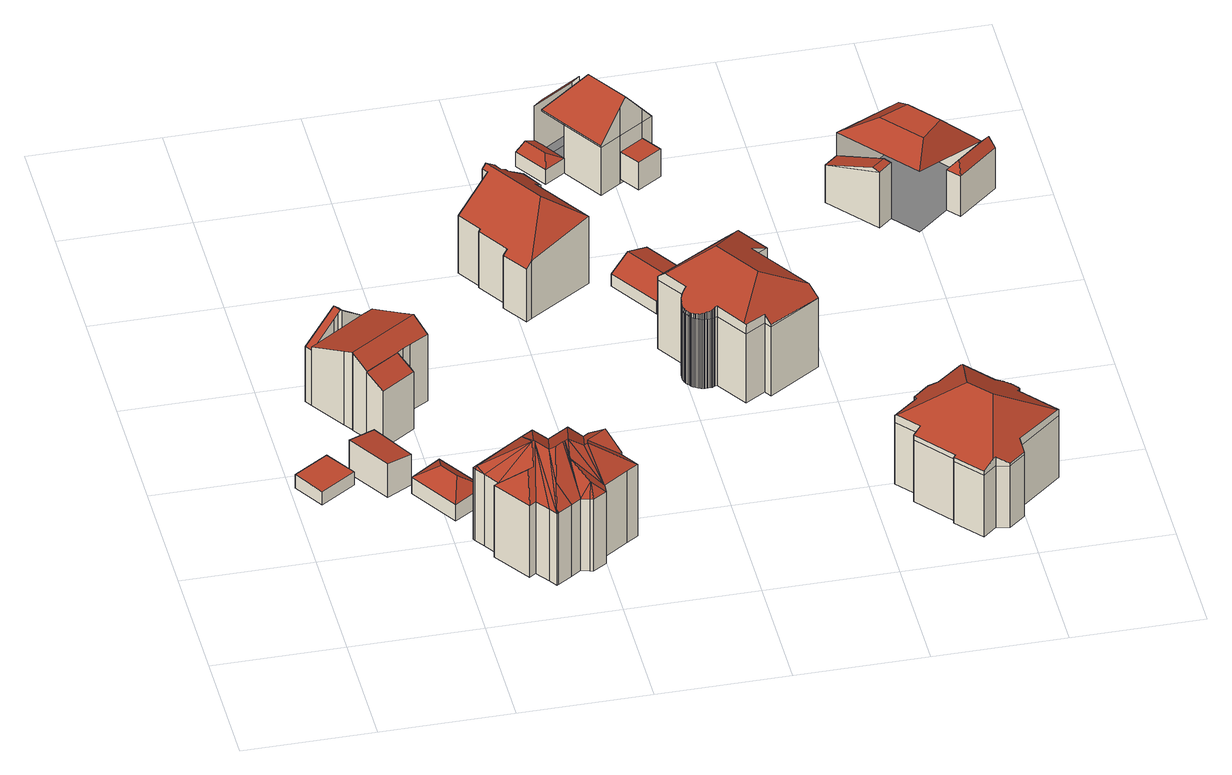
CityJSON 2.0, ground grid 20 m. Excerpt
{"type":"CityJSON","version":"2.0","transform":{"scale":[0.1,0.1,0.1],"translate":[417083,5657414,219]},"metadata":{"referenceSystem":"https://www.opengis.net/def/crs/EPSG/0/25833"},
"CityObjects":{
"building1":{"type":"Building","attributes":{"Dachtyp_tdc":"tdcPolyFlatRoof","Gemeindeschluessel":14612000,"Dachneigung":0,"QualitaetDacherkennung":67,"Geometrietyp2DReferenz":"3000","measuredHeight":2.5,"function":"31001_9998","roofType":"1000"},"geometry":[{"type":"Solid","lod":"2","boundaries":[[[[0,1,2,3]],[[1,4,5,2]],[[4,6,7,5]],[[6,0,3,7]],[[6,4,1,0]],[[3,2,5,7]]]],"semantics":{"surfaces":[{"type":"WallSurface"},{"type":"RoofSurface"},{"type":"GroundSurface"}],"values":[[0,0,0,0,1,2]]}}]},
"building2":{"type":"Building","attributes":{"Dachtyp_tdc":"tdcPolyFlatRoof","Gemeindeschluessel":14612000,"Dachneigung":7.06,"QualitaetDacherkennung":49,"Geometrietyp2DReferenz":"3000","measuredHeight":6.08,"function":"31001_9998","roofType":"2100"},"geometry":[{"type":"Solid","lod":"2","boundaries":[[[[8,9,10,11]],[[9,12,13,10]],[[12,14,15,13]],[[14,8,11,15]],[[14,12,9,8]],[[11,10,13,15]]]],"semantics":{"surfaces":[{"type":"WallSurface"},{"type":"RoofSurface"},{"type":"GroundSurface"}],"values":[[0,0,0,0,1,2]]}}]},
"building3":{"type":"Building","attributes":{"Dachtyp_tdc":"tdcHipRoof","Gemeindeschluessel":14612000,"Dachneigung":37.31,"QualitaetDacherkennung":63,"Geometrietyp2DReferenz":"3000","measuredHeight":5.12,"function":"31001_9998","roofType":"3200"},"geometry":[{"type":"Solid","lod":"2","boundaries":[[[[16,17,18,19]],[[17,20,21,18]],[[20,22,23,21]],[[22,16,19,23]],[[20,17,24]],[[16,22,25]],[[17,16,25,24]],[[22,20,24,25]],[[19,18,21,23]]]],"semantics":{"surfaces":[{"type":"WallSurface"},{"type":"RoofSurface"},{"type":"GroundSurface"}],"values":[[0,0,0,0,1,1,1,1,2]]}}]},
"building4":{"type":"Building","attributes":{"Gemeindeschluessel":14612000,"Geometrietyp2DReferenz":"3000","function":"31001_9998","roofType":"9999"},"children":["building4-1","building4-2","building4-3","building4-4"]},
"building4-1":{"type":"BuildingPart","attributes":{"Dachtyp_tdc":"tdcPolyFlatRoof","Dachneigung":26.91,"QualitaetDacherkennung":45,"Geometrietyp2DReferenz":"3000","measuredHeight":11.78,"roofType":"2100"},"parents":["building4"],"geometry":[{"type":"MultiSurface","lod":"2","boundaries":[[[26,27,28,29]],[[30,31,32,33]],[[31,34,35,32]],[[34,26,29,35]],[[34,31,30,27,26]],[[29,28,33,32,35]]],"semantics":{"surfaces":[{"type":"WallSurface"},{"type":"RoofSurface"},{"type":"GroundSurface"}],"values":[0,0,0,0,1,2]}}]},
"building4-2":{"type":"BuildingPart","attributes":{"Dachtyp_tdc":"tdcGableRoof","Dachneigung":22.77,"QualitaetDacherkennung":37,"Geometrietyp2DReferenz":"3000","measuredHeight":13.85,"roofType":"3100"},"parents":["building4"],"geometry":[{"type":"MultiSurface","lod":"2","boundaries":[[[36,37,38,39,40]],[[37,41,42,38]],[[41,43,44,42]],[[43,45,46,44]],[[45,47,30,33,46]],[[48,49,50,28,27]],[[49,51,52,50]],[[51,53,54,52]],[[53,55,56,54]],[[55,57,58,59,56]],[[51,49,48,47,45,43,41,37]],[[37,36,60,61,62,63,64,57,55,53,51]],[[59,65,66,67,39,38,42,44,46,33,28,50,52,54,56]],[[61,60,68,67,66,69]]],"semantics":{"surfaces":[{"type":"WallSurface"},{"type":"RoofSurface"},{"type":"GroundSurface"}],"values":[0,0,0,0,0,0,0,0,0,0,1,1,2,0]}}]},
"building4-3":{"type":"BuildingPart","attributes":{"Dachtyp_tdc":"tdcFreeFormRoof","Dachneigung":35.92,"QualitaetDacherkennung":32,"Geometrietyp2DReferenz":"3000","measuredHeight":13.89,"roofType":"5000"},"parents":["building4"],"geometry":[{"type":"MultiSurface","lod":"2","boundaries":[[[70,69,66,71]],[[58,72,73,59]],[[72,74,75,73]],[[74,76,77,75]],[[76,78,79,77]],[[78,70,71,79]],[[74,72,58,64,80]],[[80,62,69,70,78,76,74]],[[71,66,65,59,73,75,77,79]]],"semantics":{"surfaces":[{"type":"WallSurface"},{"type":"RoofSurface"},{"type":"GroundSurface"}],"values":[0,0,0,0,0,0,1,1,2]}}]},
"building4-4":{"type":"BuildingPart","attributes":{"Dachtyp_tdc":"tdcPolyFlatRoof","Dachneigung":8.12,"QualitaetDacherkennung":64,"Geometrietyp2DReferenz":"3000","measuredHeight":8.68,"roofType":"2100"},"parents":["building4"],"geometry":[{"type":"MultiSurface","lod":"2","boundaries":[[[81,40,39,82]],[[68,83,84,67]],[[83,81,82,84]],[[83,68,40,81]],[[82,39,67,84]]],"semantics":{"surfaces":[{"type":"WallSurface"},{"type":"RoofSurface"},{"type":"GroundSurface"}],"values":[0,0,0,1,2]}}]},
"building5":{"type":"Building","attributes":{"Dachtyp_tdc":"tdcFreeFormRoof","Gemeindeschluessel":14612000,"Dachneigung":37.73,"QualitaetDacherkennung":34,"Geometrietyp2DReferenz":"3000","measuredHeight":17.91,"function":"31001_9998","roofType":"5000"},"geometry":[{"type":"Solid","lod":"2","boundaries":[[[[85,86,87]],[[85,88,86]],[[88,85,89]],[[88,89,90]],[[86,91,92]],[[86,93,91]],[[88,93,86]],[[93,88,90]],[[94,92,91,95]],[[96,97,98,99,100,101,102,103,104,105,106,107,108,109,110,111,112,113,114,115,116,117,118,119,120,121]],[[91,93,97,96]],[[93,90,98,97]],[[90,89,99,98]],[[89,85,100,99]],[[85,122,101,100]],[[122,123,102,101]],[[123,124,103,102]],[[124,125,104,103]],[[125,126,105,104]],[[126,127,106,105]],[[127,128,107,106]],[[128,129,108,107]],[[129,130,109,108]],[[130,131,110,109]],[[131,132,111,110]],[[132,133,112,111]],[[133,134,113,112]],[[134,135,114,113]],[[135,136,115,114]],[[136,137,116,115]],[[137,138,117,116]],[[138,139,118,117]],[[139,140,119,118]],[[140,141,120,119]],[[141,95,121,120]],[[95,91,96,121]],[[94,95,141]],[[142,87,86,92,94,141,140]],[[143,144,145]],[[143,146,144]],[[143,138,146]],[[142,138,143]],[[142,139,138]],[[139,142,140]],[[146,138,137]],[[144,146,137,136]],[[147,145,144,136,135]],[[148,134,133]],[[148,135,134]],[[149,135,148]],[[150,135,149]],[[135,150,147]],[[148,133,132]],[[149,148,132,131]],[[129,131,130]],[[151,131,129]],[[152,131,151]],[[153,131,152]],[[153,149,131]],[[149,153,150]],[[154,151,129,128]],[[155,154,128,127]],[[155,127,126]],[[152,151,154,155,126,125]],[[153,152,125,124]],[[143,145,147,150,153,124,123]],[[87,142,143,123,122]],[[85,87,122]]]],"semantics":{"surfaces":[{"type":"RoofSurface"},{"type":"GroundSurface"},{"type":"WallSurface"}],"values":[[0,0,0,0,0,0,0,0,0,1,2,2,2,2,2,2,2,2,2,2,2,2,2,2,2,2,2,2,2,2,2,2,2,2,2,2,0,0,0,0,0,0,0,0,0,0,0,0,0,0,0,0,0,0,0,0,0,0,0,0,0,0,2,0,0,0,0,0]]}}]},
"building6":{"type":"Building","attributes":{"Dachtyp_tdc":"tdcHipAndGableRoof","Gemeindeschluessel":14612000,"Dachneigung":37.39,"QualitaetDacherkennung":48,"Geometrietyp2DReferenz":"3000","measuredHeight":15.42,"function":"31001_9998","roofType":"5000"},"geometry":[{"type":"Solid","lod":"2","boundaries":[[[[156,157,158,159]],[[157,160,161,158]],[[160,162,163,161]],[[162,164,165,163]],[[164,166,167,165]],[[166,168,169,167]],[[168,170,171,169]],[[170,172,173,171]],[[172,174,175,173]],[[174,176,177,175]],[[176,178,179,177]],[[178,180,181,179]],[[180,182,183,181]],[[182,184,185,183]],[[184,186,187,185]],[[186,188,189,187]],[[188,190,191,189]],[[190,192,193,191]],[[192,156,159,193]],[[188,186,194]],[[186,184,182,180,178,176,174,172,170,168,194]],[[168,166,164,162,160,157,156,192,190,188,194]],[[159,158,161,163,165,167,169,171,173,175,177,179,181,183,185,187,189,191,193]]]],"semantics":{"surfaces":[{"type":"WallSurface"},{"type":"RoofSurface"},{"type":"GroundSurface"}],"values":[[0,0,0,0,0,0,0,0,0,0,0,0,0,0,0,0,0,0,0,1,1,1,2]]}}]},
"building7":{"type":"Building","attributes":{"Dachtyp_tdc":"tdcGableRoof","Gemeindeschluessel":14612000,"Dachneigung":18.74,"QualitaetDacherkennung":15,"Geometrietyp2DReferenz":"3000","measuredHeight":4.38,"function":"31001_9998","roofType":"3100"},"geometry":[{"type":"Solid","lod":"2","boundaries":[[[[195,196,197,198]],[[196,199,200,197]],[[199,201,202,200]],[[201,195,198,202]],[[199,196,203]],[[195,201,204]],[[196,195,204,203]],[[201,199,203,204]],[[198,197,200,202]]]],"semantics":{"surfaces":[{"type":"WallSurface"},{"type":"RoofSurface"},{"type":"GroundSurface"}],"values":[[0,0,0,0,0,0,1,1,2]]}}]},
"building8":{"type":"Building","attributes":{"Dachtyp_tdc":"tdcFreeFormRoof","Gemeindeschluessel":14612000,"Dachneigung":23.12,"QualitaetDacherkennung":42,"Geometrietyp2DReferenz":"3000","measuredHeight":17.2,"function":"31001_9998","roofType":"5000"},"geometry":[{"type":"Solid","lod":"2","boundaries":[[[[205,206,207,208]],[[206,209,210,207]],[[209,211,212,210]],[[211,213,214,212]],[[213,215,216,214]],[[215,217,218,216]],[[217,219,220,218]],[[219,221,222,220]],[[221,223,224,222]],[[223,225,226,224]],[[225,227,228,226]],[[227,229,230,228]],[[229,231,232,230]],[[231,233,234,232]],[[233,235,236,234]],[[235,237,238,236]],[[237,239,240,238]],[[239,241,242,240]],[[241,243,244,242]],[[243,245,246,244]],[[245,247,248,246]],[[247,249,250,248]],[[249,251,252,250]],[[251,253,254,252]],[[253,255,256,254]],[[255,257,258,256]],[[257,259,260,258]],[[259,261,262,260]],[[261,263,264,262]],[[263,265,266,264]],[[265,267,268,266]],[[267,269,270,268]],[[269,271,272,270]],[[271,273,274,272]],[[273,275,276,274]],[[275,277,278,276]],[[277,279,280,278]],[[279,281,282,280]],[[281,283,284,282]],[[283,285,286,284]],[[285,287,288,286]],[[277,289,290,291,292]],[[293,294,295,296,297,298,299,300]],[[301,302,303,304,305,306,307,308,309,310,311,312,313,314,315,316,297,296,292,291,317,318,319,320,321,322,323,324,325,326,327,328,329,330,331,332,333,334,335,336,337,338,339,340,341]],[[295,342,279,277,292,296]],[[281,342,295,294,283]],[[279,342,281]],[[223,341,340,225]],[[221,301,341,223]],[[225,340,339,227]],[[227,339,338,229]],[[235,335,334,237]],[[229,338,337,231]],[[231,337,336,233]],[[233,336,335,235]],[[237,334,333,239]],[[239,333,332,241]],[[241,332,331,243]],[[243,331,330,245]],[[245,330,329,247]],[[247,329,328,249]],[[249,328,327,251]],[[251,327,326,253]],[[253,326,325,255]],[[255,325,324,257]],[[257,324,323,259]],[[259,323,322,261]],[[261,322,321,263]],[[263,321,320,265]],[[265,320,319,267]],[[267,319,318,269]],[[269,318,317,271]],[[271,317,291,290,273]],[[343,316,315,344]],[[345,298,297,316,343]],[[344,315,314,346]],[[346,314,313,347]],[[347,313,312,348]],[[348,312,311,349]],[[349,311,310,350]],[[350,310,309,205]],[[205,309,308,206]],[[206,308,307,209]],[[209,307,306,211]],[[211,306,305,213]],[[213,305,304,215]],[[215,304,303,217]],[[217,303,302,219]],[[219,302,301,221]],[[287,300,299,351]],[[285,293,300,287]],[[351,299,298,345]],[[283,294,293,285]],[[273,290,289,275]],[[275,289,277]],[[288,352,353,354,355,356,357,358,359,360,208,207,210,212,214,216,218,220,222,224,226,228,230,232,234,236,238,240,242,244,246,248,250,252,254,256,258,260,262,264,266,268,270,272,274,276,278,280,282,284,286]],[[287,351,352,288]],[[351,345,353,352]],[[345,343,354,353]],[[343,344,355,354]],[[344,346,356,355]],[[346,347,357,356]],[[347,348,358,357]],[[348,349,359,358]],[[349,350,360,359]],[[350,205,208,360]]]],"semantics":{"surfaces":[{"type":"WallSurface"},{"type":"RoofSurface"},{"type":"GroundSurface"}],"values":[[0,0,0,0,0,0,0,0,0,0,0,0,0,0,0,0,0,0,0,0,0,0,0,0,0,0,0,0,0,0,0,0,0,0,0,0,0,0,0,0,0,1,1,1,1,0,0,0,0,0,0,0,0,0,0,0,0,0,0,0,0,0,0,0,0,0,0,0,0,0,0,0,0,0,0,0,0,0,0,0,0,0,0,0,0,0,0,0,0,0,0,0,0,0,0,2,0,0,0,0,0,0,0,0,0,0]]}}]},
"building9":{"type":"Building","attributes":{"Gemeindeschluessel":14612000,"Geometrietyp2DReferenz":"3000","function":"31001_9998","roofType":"9999"},"children":["building9-1","building9-2","building9-3"]},
"building9-1":{"type":"BuildingPart","attributes":{"Dachtyp_tdc":"tdcFreeFormRoof","Dachneigung":27.74,"QualitaetDacherkennung":16,"Geometrietyp2DReferenz":"3000","measuredHeight":3.64,"roofType":"5000"},"parents":["building9"],"geometry":[{"type":"MultiSurface","lod":"2","boundaries":[[[361,362,363,364]],[[362,365,366,363]],[[365,367,368,366]],[[369,367,365]],[[370,369,365,362]],[[370,362,361]],[[369,370,361,371,367]],[[364,363,366,368,372]]],"semantics":{"surfaces":[{"type":"WallSurface"},{"type":"RoofSurface"},{"type":"GroundSurface"}],"values":[0,0,0,0,1,1,1,2]}}]},
"building9-2":{"type":"BuildingPart","attributes":{"Dachtyp_tdc":"tdcPolyFlatRoof","Dachneigung":53.56,"QualitaetDacherkennung":32,"Geometrietyp2DReferenz":"3000","measuredHeight":10.68,"roofType":"2100"},"parents":["building9"],"geometry":[{"type":"MultiSurface","lod":"2","boundaries":[[[373,374,375,368,367]],[[374,376,377,378,379,375]],[[376,374,373,380]],[[372,368,375,379]]],"semantics":{"surfaces":[{"type":"WallSurface"},{"type":"RoofSurface"},{"type":"GroundSurface"}],"values":[0,0,1,2]}}]},
"building9-3":{"type":"BuildingPart","attributes":{"Dachtyp_tdc":"tdcHipAndGableRoof","Dachneigung":50.24,"QualitaetDacherkennung":58,"Geometrietyp2DReferenz":"3000","measuredHeight":14.99,"roofType":"5000"},"parents":["building9"],"geometry":[{"type":"MultiSurface","lod":"2","boundaries":[[[381,377,382,383]],[[384,385,386,387,383,382]],[[381,383,387,388,389]],[[389,388,390]],[[390,388,387,386,391]],[[391,386,385,392]],[[392,385,384,393]],[[393,384,382,394]],[[378,377,381]],[[364,372,379,395,396,397,398,399]],[[378,381,395,379]],[[381,389,396,395]],[[389,390,397,396]],[[390,391,398,397]],[[391,392,399,398]],[[392,393,361,364,399]]],"semantics":{"surfaces":[{"type":"RoofSurface"},{"type":"WallSurface"},{"type":"GroundSurface"}],"values":[0,0,0,1,1,1,1,1,1,2,1,1,1,1,1,1]}}]},
"building10":{"type":"Building","attributes":{"Dachtyp_tdc":"tdcPolyFlatRoof","Gemeindeschluessel":14612000,"Dachneigung":0,"QualitaetDacherkennung":44,"Geometrietyp2DReferenz":"3000","measuredHeight":4.85,"function":"31001_9998","roofType":"1000"},"geometry":[{"type":"Solid","lod":"2","boundaries":[[[[400,401,402,403]],[[401,404,405,402]],[[404,406,407,405]],[[406,400,403,407]],[[406,404,401,400]],[[403,402,405,407]]]],"semantics":{"surfaces":[{"type":"WallSurface"},{"type":"RoofSurface"},{"type":"GroundSurface"}],"values":[[0,0,0,0,1,2]]}}]},
"building11":{"type":"Building","attributes":{"Dachtyp_tdc":"tdcFreeFormRoof","Gemeindeschluessel":14612000,"Dachneigung":25.57,"QualitaetDacherkennung":39,"Geometrietyp2DReferenz":"3000","measuredHeight":16.43,"function":"31001_9998","roofType":"5000"},"geometry":[{"type":"Solid","lod":"2","boundaries":[[[[408,409,410,411]],[[412,413,414,415]],[[415,414,416,417]],[[417,416,418,419]],[[419,418,420,421]],[[421,420,422,423]],[[424,425,426,427,428,429,430,431,432,433,434,435,436,437,438,439,440,441,442,443,444,445,446,447,448,449,450,451,452,453,454,455,456,457,458,459,460,461,462,463,464,465,466,467,468,469,470,471,472,473,474,475,476,477,478]],[[479,480,425,424]],[[480,481,426,425]],[[481,482,427,426]],[[482,483,428,427]],[[483,484,429,428]],[[484,485,430,429]],[[485,486,431,430]],[[486,487,432,431]],[[487,488,433,432]],[[488,489,434,433]],[[489,490,435,434]],[[490,491,436,435]],[[491,492,437,436]],[[492,493,438,437]],[[493,494,439,438]],[[494,495,440,439]],[[495,496,441,440]],[[496,497,442,441]],[[497,498,443,442]],[[498,499,444,443]],[[499,500,445,444]],[[500,501,446,445]],[[501,502,447,446]],[[502,503,448,447]],[[503,504,449,448]],[[504,505,450,449]],[[505,506,451,450]],[[506,507,452,451]],[[507,508,453,452]],[[508,509,454,453]],[[509,510,455,454]],[[510,511,456,455]],[[511,512,457,456]],[[512,513,458,457]],[[513,514,459,458]],[[514,515,460,459]],[[515,516,461,460]],[[516,517,462,461]],[[517,518,463,462]],[[518,519,464,463]],[[519,520,465,464]],[[520,408,466,465]],[[408,411,467,466]],[[411,521,468,467]],[[521,522,469,468]],[[522,523,470,469]],[[523,524,471,470]],[[524,525,472,471]],[[525,412,473,472]],[[412,415,474,473]],[[415,417,475,474]],[[417,419,476,475]],[[419,421,477,476]],[[421,423,478,477]],[[423,479,424,478]],[[422,420,418,416,414,413,526,527,528]],[[529,410,409,530,531,532,533]],[[534,535,529,533,527,526,536,537,538]],[[532,539,540,541,542,543,544,545,546,547,548,549,550,551,552,553,554,502,501,500,499,498,497,496,555,556,557,558,559,560,561,562,563,564,565,566,567,568,569,570,571,528,527,533]],[[423,422,528,571,479]],[[479,571,570,480]],[[480,570,569,481]],[[481,569,568,482]],[[482,568,567,483]],[[483,567,566,484]],[[484,566,565,485]],[[485,565,564,486]],[[486,564,563,487]],[[487,563,562,488]],[[488,562,561,489]],[[489,561,560,490]],[[490,560,559,491]],[[491,559,558,492]],[[492,558,557,493]],[[493,557,556,494]],[[494,556,555,495]],[[495,555,496]],[[502,554,503]],[[503,554,553,504]],[[504,553,552,505]],[[505,552,551,506]],[[506,551,550,507]],[[507,550,549,508]],[[508,549,548,509]],[[509,548,547,510]],[[510,547,546,511]],[[511,546,545,512]],[[512,545,544,513]],[[513,544,543,514]],[[514,543,542,515]],[[515,542,541,516]],[[516,541,540,517]],[[517,540,539,518]],[[518,539,532,531,519]],[[523,538,537,524]],[[522,534,538,523]],[[524,537,536,525]],[[525,536,526,413,412]],[[521,535,534,522]],[[411,410,529,535,521]],[[519,531,530,520]],[[520,530,409,408]]]],"semantics":{"surfaces":[{"type":"WallSurface"},{"type":"GroundSurface"},{"type":"RoofSurface"}],"values":[[0,0,0,0,0,0,1,0,0,0,0,0,0,0,0,0,0,0,0,0,0,0,0,0,0,0,0,0,0,0,0,0,0,0,0,0,0,0,0,0,0,0,0,0,0,0,0,0,0,0,0,0,0,0,0,0,0,0,0,0,0,0,2,2,2,2,0,0,0,0,0,0,0,0,0,0,0,0,0,0,0,0,0,0,0,0,0,0,0,0,0,0,0,0,0,0,0,0,0,0,0,0,0,0,0,0,0,0,0]]}}]},
"building12":{"type":"Building","attributes":{"Gemeindeschluessel":14612000,"Geometrietyp2DReferenz":"3000","function":"31001_9998","roofType":"9999"},"children":["building12-1","building12-2","building12-3"]},
"building12-1":{"type":"BuildingPart","attributes":{"Dachtyp_tdc":"tdcGableRoof","Dachneigung":22.95,"QualitaetDacherkennung":16,"Geometrietyp2DReferenz":"3000","measuredHeight":10.23,"roofType":"3100"},"parents":["building12"],"geometry":[{"type":"MultiSurface","lod":"2","boundaries":[[[572,573,574]],[[575,576,577]],[[573,575,577,574]],[[576,572,574,577]],[[578,579,580,581]],[[575,573,579,578]],[[572,576,581,580]],[[576,575,578,581]]],"semantics":{"surfaces":[{"type":"WallSurface"},{"type":"RoofSurface"},{"type":"GroundSurface"}],"values":[0,0,1,1,2,0,0,0]}}]},
"building12-2":{"type":"BuildingPart","attributes":{"Dachtyp_tdc":"tdcCutTentRoof","Dachneigung":46.2,"QualitaetDacherkennung":26,"Geometrietyp2DReferenz":"3000","measuredHeight":13.13,"roofType":"9999"},"parents":["building12"],"geometry":[{"type":"MultiSurface","lod":"2","boundaries":[[[582,583,584,585,586]],[[587,582,586,579,573]],[[583,582,588,589]],[[590,583,589,591]],[[587,590,591,592]],[[582,587,592,588]],[[592,591,589,588]],[[586,585,593,594,580,579]]],"semantics":{"surfaces":[{"type":"WallSurface"},{"type":"RoofSurface"},{"type":"GroundSurface"}],"values":[0,0,1,1,1,1,1,2]}}]},
"building12-3":{"type":"BuildingPart","attributes":{"Dachtyp_tdc":"tdcFreeFormRoof","Dachneigung":50.33,"QualitaetDacherkennung":14,"Geometrietyp2DReferenz":"3000","measuredHeight":8.7,"roofType":"5000"},"parents":["building12"],"geometry":[{"type":"MultiSurface","lod":"2","boundaries":[[[584,595,596,585]],[[595,597,598,596]],[[597,599,593,598]],[[600,599,597]],[[601,600,597,595]],[[601,595,584]],[[600,601,584,599]],[[585,596,598,593]]],"semantics":{"surfaces":[{"type":"WallSurface"},{"type":"RoofSurface"},{"type":"GroundSurface"}],"values":[0,0,0,1,1,0,1,2]}}]}
},
"vertices":[
[33,310,41],[4,357,41],[4,357,17],[33,310,17],[57,391,41],[57,391,17],[87,345,41],[87,345,17],
[165,324,75],[126,303,80],[126,303,20],[165,324,20],[85,369,80],[85,369,20],[126,391,75],[126,391,20],
[208,336,50],[256,261,50],[256,261,20],[208,336,20],[208,230,49],[208,230,20],[161,305,49],[161,305,20],[219,268,71],[202,295,71],
[144,414,123],[126,441,139],[126,441,21],[144,414,21],[179,475,139],[192,454,127],[192,454,21],[179,475,21],[196,448,123],[196,448,21],
[200,551,150],[214,531,160],[214,531,21],[200,551,21],[200,551,108],[229,507,140],[229,507,21],[200,489,140],[200,489,21],[188,481,141],[188,481,21],[179,475,140],[126,441,141],[112,463,159],[112,463,21],[111,464,160],[111,464,21],[111,466,159],[111,466,21],[102,478,153],[102,478,21],[67,532,126],[67,532,119],[67,532,21],[169,599,126],[158,592,126],[151,587,126],[115,563,126],[75,537,126],[115,563,21],[158,592,21],[169,599,21],[169,599,108],[158,592,118],
[156,596,118],[156,596,21],[60,543,119],[60,543,21],[108,574,160],[108,574,21],[115,578,153],[115,578,21],[119,572,153],[119,572,21],[115,563,160],
[210,557,106],[210,557,21],[179,605,106],[179,605,21],
[310,259,132],[309,187,178],[312,188,178],[233,202,135],[228,204,132],[230,200,132],[255,162,132],[303,153,159],[240,185,132],[295,148,159],[248,157,132],[255,162,4],[240,185,4],[230,200,4],[228,204,4],[310,259,4],[328,270,4],[345,245,4],[378,266,4],[395,240,4],[404,246,4],[440,192,4],[437,191,4],[456,161,4],[438,149,4],[400,124,4],[399,108,4],[378,95,4],[373,96,4],[360,100,4],[345,90,4],[323,76,4],[320,74,4],[312,86,4],[297,108,4],[286,100,4],[248,157,4],[328,270,132],[345,245,132],[378,266,132],[395,240,132],[404,246,132],[440,192,132],[437,191,132],[456,161,132],[438,149,132],[400,124,132],[399,108,132],[378,95,132],[373,96,132],[360,100,132],[345,90,132],[323,76,132],[320,74,132],[312,86,132],[297,108,132],[286,100,132],[313,188,177],[329,165,177],[328,115,155],[338,163,182],[321,79,135],[350,171,182],[378,116,148],[356,150,168],[353,171,183],[387,175,171],[381,171,171],[359,175,183],[392,199,157],[422,219,157],
[383,680,135],[352,728,135],[352,728,35],[383,680,35],[355,730,138],[355,730,35],[331,767,138],[331,767,35],[381,799,183],[381,799,35],[375,808,183],[375,808,35],[381,812,189],[381,812,35],[396,822,176],[396,822,35],[402,812,175],[402,812,35],[411,818,168],[411,818,35],[413,814,168],[413,814,35],[429,824,155],[429,824,35],[439,831,146],[439,831,35],[458,800,146],[458,800,35],[448,793,155],[448,793,35],[506,703,155],[506,703,35],[410,642,138],[410,642,35],[401,636,129],[401,636,35],[376,675,129],[376,675,35],[440,720,189],
[585,617,55],[536,693,55],[536,693,33],[585,617,33],[596,731,64],[596,731,33],[644,656,64],[644,656,33],[564,711,77],[612,635,77],
[618,440,152],[616,440,152],[616,440,29],[618,440,29],[614,440,152],[614,440,29],[612,441,152],[612,441,29],[610,441,152],[610,441,29],[608,442,152],[608,442,29],[606,443,152],[606,443,29],[604,444,152],[604,444,29],[602,446,152],[602,446,29],[600,447,152],[600,447,29],[598,448,152],[598,448,29],[597,450,152],[597,450,29],[596,452,152],[596,452,29],[594,454,152],[594,454,29],[592,457,152],[592,457,29],[591,459,152],[591,459,29],[590,461,152],[590,461,29],[590,463,152],[590,463,29],[589,465,152],[589,465,29],[589,468,152],[589,468,29],[589,470,152],[589,470,29],[589,472,152],[589,472,29],[589,474,152],[589,474,29],[589,476,152],[589,476,29],[590,479,152],[590,479,29],[590,481,152],[590,481,29],[591,483,152],[591,483,29],[592,485,152],[592,485,29],[593,487,152],[593,487,29],[594,489,152],[594,489,29],[595,490,152],[595,490,29],[597,492,152],[597,492,29],[598,494,152],[598,494,29],[601,496,152],[601,496,29],[570,544,152],[570,544,29],[680,614,152],[680,614,29],[706,630,152],[706,630,29],[737,582,152],[737,582,29],[710,566,152],[710,566,29],[775,464,152],[775,464,29],[782,453,152],[782,453,29],[703,403,152],[703,403,29],[680,614,153],[570,544,158],[578,532,171],[654,540,201],[782,453,153],[775,464,163],[772,469,168],[699,470,201],[663,397,171],[665,395,169],[696,414,167],[703,403,157],[602,446,160],[604,444,161],[606,443,161],[608,442,161],[610,441,162],[612,441,163],[614,440,163],[616,440,164],[618,440,165],[620,440,165],[623,440,166],[625,440,167],[627,440,168],[629,441,169],[631,442,170],[634,443,171],[601,496,171],[598,494,170],[597,492,169],[595,490,168],[594,489,167],[593,487,166],[592,485,165],[591,483,165],[590,481,164],[590,479,163],[589,476,163],[589,474,162],[589,472,161],[589,470,161],[589,468,161],[589,465,160],[590,463,160],[590,461,160],[591,459,159],[592,457,159],[594,454,159],[596,452,159],[597,450,159],[598,448,160],[600,447,160],[710,566,168],[634,443,152],[631,442,152],[665,395,152],[629,441,152],[627,440,152],[625,440,152],[623,440,152],[620,440,152],[696,414,152],[696,414,29],[665,395,29],[634,443,29],[631,442,29],[629,441,29],[627,440,29],[625,440,29],[623,440,29],[620,440,29],
[526,954,65],[495,934,65],[495,934,39],[526,954,39],[462,983,65],[462,983,39],[494,1004,65],[494,1004,39],[478,993,75],[500,960,75],[502,992,65],[502,992,39],
[494,1004,126],[557,1046,126],[557,1046,39],[565,1033,145],[565,1033,126],[565,1033,125],[565,1033,39],[502,992,145],
[586,1047,125],[502,992,128],[567,981,188],[526,954,128],[566,892,128],[598,913,175],[607,919,188],[635,937,148],[651,947,125],[635,937,125],[598,913,125],[566,892,125],[526,954,125],[502,992,125],[586,1047,39],[651,947,39],[635,937,39],[598,913,39],[566,892,39],
[635,937,96],[655,907,96],[655,907,47],[635,937,47],[618,883,96],[618,883,47],[598,913,96],[598,913,47],
[964,20,150],[964,20,155],[944,25,166],[944,25,150],[826,153,150],[826,153,163],[865,186,162],[865,186,150],[865,200,154],[865,200,150],[890,222,153],[890,222,150],[904,219,160],[904,219,150],[944,252,158],[944,252,150],[983,205,40],[984,206,40],[985,206,40],[987,207,40],[988,207,40],[990,208,40],[991,208,40],[992,208,40],[994,208,40],[995,208,40],[997,208,40],[998,207,40],[1000,207,40],[1001,206,40],[1002,206,40],[1004,205,40],[1005,204,40],[1006,204,40],[1007,203,40],[1008,202,40],[1009,201,40],[1010,199,40],[1011,198,40],[1012,197,40],[1012,195,40],[1013,194,40],[1013,192,40],[1014,191,40],[1014,189,40],[1014,187,40],[1014,186,40],[1014,185,40],[1013,183,40],[1013,181,40],[1012,179,40],[1012,178,40],[1011,177,40],[1010,176,40],[1009,174,40],[1056,118,40],[986,60,40],[989,41,40],[964,20,40],[944,25,40],[923,7,40],[888,48,40],[892,51,40],[844,108,40],[856,118,40],[826,153,40],[865,186,40],[865,200,40],[890,222,40],[904,219,40],[944,252,40],[983,205,150],[984,206,150],[985,206,150],[987,207,150],[988,207,150],[990,208,150],[991,208,150],[992,208,150],[994,208,150],[995,208,150],[997,208,150],[998,207,150],[1000,207,150],[1001,206,150],[1002,206,150],[1004,205,150],[1005,204,150],[1006,204,150],[1007,203,150],[1008,202,150],[1009,201,150],[1010,199,150],[1011,198,150],[1012,197,150],[1012,195,150],[1013,194,150],[1013,192,150],[1014,191,150],[1014,189,150],[1014,187,150],[1014,186,150],[1014,185,150],[1013,183,150],[1013,181,150],[1012,179,150],[1012,178,150],[1011,177,150],[1010,176,150],[1009,174,150],[1056,118,150],[986,60,150],[989,41,150],[923,7,150],[888,48,150],[892,51,150],[844,108,150],[856,118,150],[829,149,166],[931,152,205],[946,249,161],[939,20,167],[989,41,154],[986,60,165],[1054,117,162],[961,118,205],[888,48,157],[923,7,157],[856,118,166],[844,108,159],[892,51,159],[1056,118,161],[1009,174,161],[1010,176,159],[1011,177,159],[1012,178,158],[1012,179,157],[1013,181,156],[1013,183,155],[1014,185,154],[1014,186,154],[1014,187,153],[1014,189,152],[1014,191,152],[1013,192,151],[1013,194,151],[1012,195,151],[1005,204,151],[1004,205,151],[1002,206,151],[1001,206,152],[1000,207,152],[998,207,152],[997,208,153],[995,208,154],[994,208,154],[992,208,155],[991,208,156],[990,208,156],[988,207,157],[987,207,158],[985,206,159],[984,206,160],[983,205,161],
[951,739,149],[889,813,116],[943,748,151],[868,795,116],[931,721,149],[923,731,151],[868,795,49],[889,813,49],[951,739,49],[931,721,49],
[999,906,122],[1094,794,122],[1094,794,121],[1094,794,49],[999,906,49],[889,813,157],[995,828,178],[1033,783,178],[984,700,157],[1000,746,180],[949,805,180],[1032,741,49],[984,700,49],
[1110,775,121],[1110,775,49],[1048,722,121],[1048,722,49],[1032,741,121],[1050,740,136],[1102,784,136]
]}
